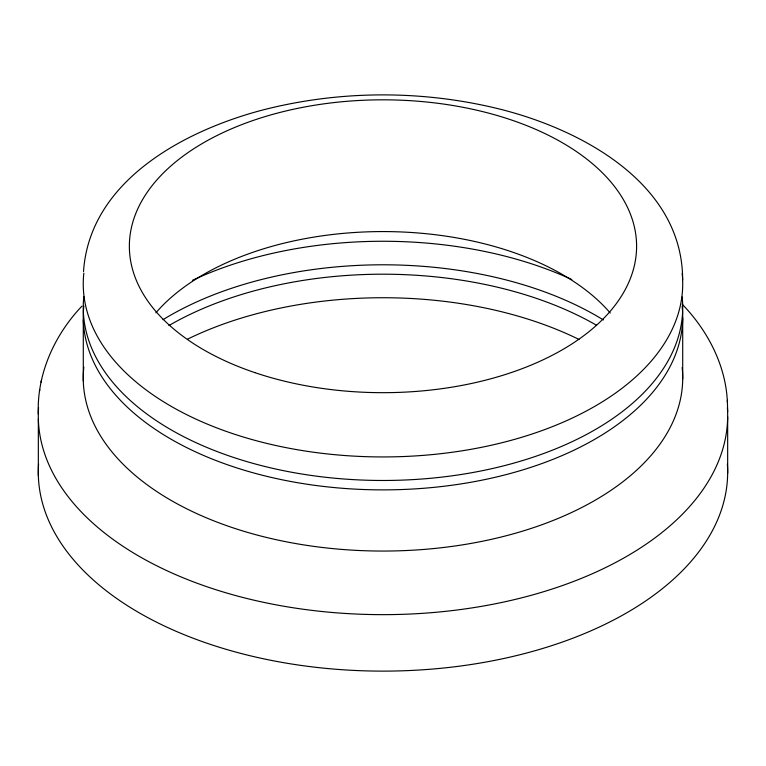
<?xml version="1.0" encoding="UTF-8"?>
<svg xmlns="http://www.w3.org/2000/svg" width="766" height="766" viewBox="0 0 766 766"><rect width="100%" height="100%" fill="white"/><g stroke="black" fill="none" stroke-linecap="round" stroke-linejoin="round"><path stroke-width="1.15" d="M38.3 414.061C36.768 373.865 54.53 334.914 81.924 306.132M83.523 271.537C89.622 180.632 184.654 130.546 262.633 110.017L263.581 109.777C340.468 90.168 422.267 89.957 499.298 108.983L500.217 109.212C581.662 129.684 682.506 183.476 682.659 279.781M39.487 391.397L39.803 389.588M41.067 382.186L41.393 380.386M682.113 304.121C707.669 330.5 725.919 365.325 727.413 402.485M727.346 400.312L727.7 411.744M727.662 416.8L727.662 473.264M682.707 317.833L682.707 379.007M83.293 319.853L83.293 381.018M38.338 419.117L38.338 475.581M727.384 464.005A344.69 199.007 0 0 1 382.981 671.121A344.69 199.007 0 0 1 38.568 464.005M682.161 296.93A299.736 173.049 0 0 1 382.732 480.474A299.736 173.049 0 0 1 83.829 296.643M682.161 273.395A299.736 173.049 0 0 1 382.732 456.938A299.736 173.049 0 0 1 83.829 273.108M727.384 407.541A344.69 199.007 0 0 1 382.981 614.648A344.69 199.007 0 0 1 38.568 407.541M682.161 306.343A299.736 173.049 0 0 1 382.732 489.876A299.736 173.049 0 0 1 83.829 306.046M682.161 367.508A299.736 173.049 0 0 1 382.732 551.051A299.736 173.049 0 0 1 83.829 367.22M155.862 312.825A253.623 146.43 0 0 1 383.192 231.571A253.623 146.43 0 0 1 610.282 313.045M168.903 325.56A302.043 174.38 0 0 1 596.551 325.272M192.4 280.356A302.043 174.38 0 0 1 571.809 279.542M163.043 319.652A302.043 174.38 0 0 1 603.397 319.949M187.488 339.185A302.043 174.38 0 0 1 579 339.443M254.886 372.63A253.623 146.43 0 0 0 636.594 247.102A253.623 146.43 0 0 0 257.443 119.017A253.623 146.43 0 0 0 254.886 372.63"/></g></svg>
